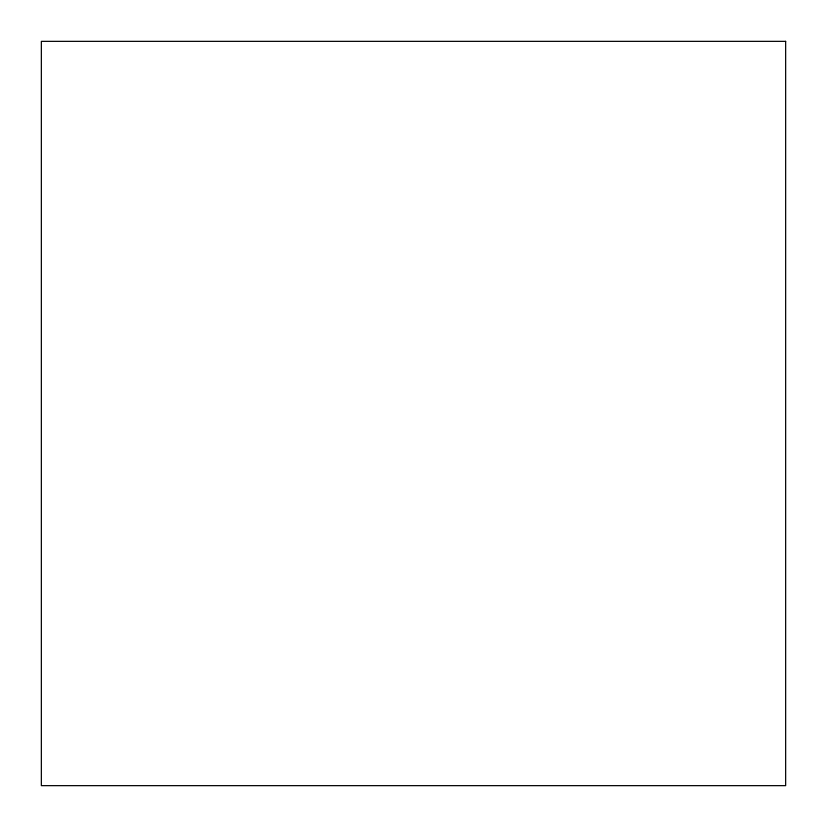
<?xml version="1.0" encoding="UTF-8"?>
<svg xmlns="http://www.w3.org/2000/svg" width="827" height="827" viewBox="0 0 827 827"><rect width="100%" height="100%" fill="white"/><g stroke="black" fill="none" stroke-linecap="round" stroke-linejoin="round"><path stroke-width="1.24" d="M785.65 41.35L41.35 41.35L41.35 785.65L785.65 785.65L785.65 41.35"/></g></svg>
